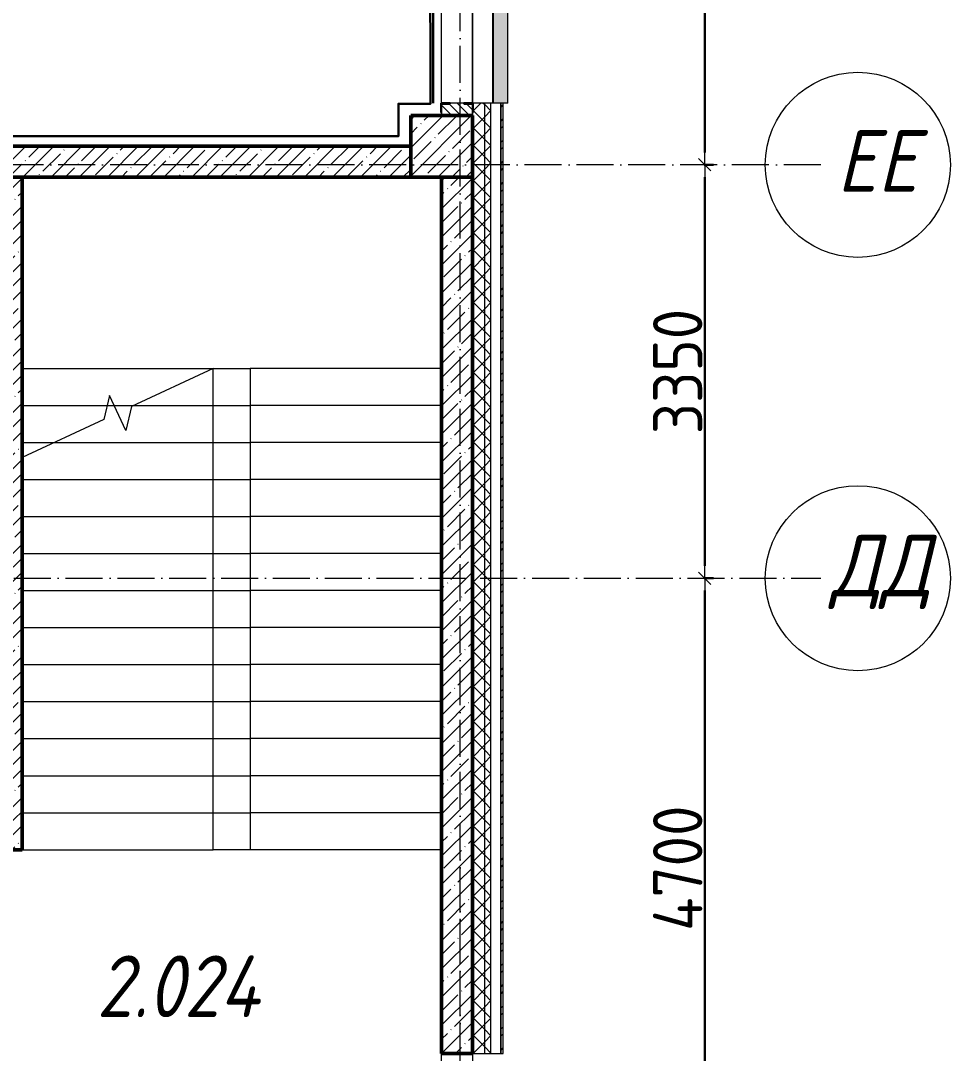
# Model space of a CAD drawing. Header units: millimetres. Extents: x -213536 to 1564669, y -45299 to 942238.
# Drawn here: x 641871 to 649407, y 619625 to 627993 of the extents above; entities that cross this region are included whole.
import ezdxf

# ---------------------------------------------------------------- set-up
doc = ezdxf.new("R2010")
doc.units = ezdxf.units.MM
doc.linetypes.add('50_200_ШТРИХ_1Т_ш5_п1_п1_', pattern=[700, 500, -100, 0, -100])
for name, color, linetype, lineweight in [('3.1) ЖБ окна 1.2 м', 102, 'Continuous', 30), ('8.2)', 3, 'Continuous', 50), ('8.4)', 6, 'Continuous', 50), ('A-____-____-DIMS', 7, 'Continuous', 9), ('A-FLOR-____-OTLN', 7, 'Continuous', 9), ('A-GENM-____-MCUT', 7, 'Continuous', 25), ('A-GENM-____-OTLN-1', 7, 'Continuous', 25), ('A-GLAZ-____-OTLN', 7, 'Continuous', 9), ('A-WALL-____-MCUT', 7, 'Continuous', 13), ('A-WALL-____-MCUT-1', 7, 'Continuous', 9), ('A-WALL-____-MCUT-2', 7, 'Continuous', 50), ('A-WALL-____-OTLN', 7, 'Continuous', 9), ('A-WALL-____-PATT-1', 7, 'Continuous', 9), ('A-WALL-FNSH-MCUT-1', 7, 'Continuous', 9), ('S-COLS-____-MCUT', 7, 'Continuous', 50), ('S-COLS-____-OTLN', 7, 'Continuous', 9), ('S-GRID-____-IDEN', 7, 'Continuous', 9), ('S-GRID-____-OTLN-1', 7, '50_200_ШТРИХ_1Т_ш5_п1_п1_', 9), ('S-STRS-____-MBND', 7, 'Continuous', 9), ('S-STRS-____-OTLN-1', 7, 'Continuous', 9), ('Марки помещений', 7, 'Continuous', 9)]:
    doc.layers.add(name, color=color, linetype=linetype, lineweight=lineweight)
doc.layers.add('A-GLAZ-____-OTLN-1', color=7, linetype='Continuous', lineweight=9, true_color=0xc0c0c0)
doc.styles.add('ISOCPEUR_I_2', font='isocpeui.ttf', dxfattribs={"width": 0.85, "height": 2.3})
doc.styles.add('ISOCPEUR_I_9', font='isocpeui.ttf', dxfattribs={"width": 0.9, "height": 250})
doc.styles.add('СПДС', font='isocpeur.ttf', dxfattribs={"width": 0.9})
doc.dimstyles.new('Размера А3', dxfattribs={"dimtxt": 200, "dimasz": 100, "dimexe": 70, "dimexo": 100, "dimgap": 20, "dimtad": 1, "dimdec": 0, "dimrnd": 10, "dimzin": 0, "dimdsep": 46, "dimtxsty": 'СПДС', "dimblk": 'ARROWHEAD_6', "dimcen": 1, "dimclrd": 256, "dimclre": 256, "dimclrt": 256, "dimazin": 0, "dimtfac": 1, "dimtdec": 0, "dimtmove": 2, "dimatfit": 3, "dimfxl": 1, "dimtolj": 1, "dimtzin": 0, "dimarcsym": 0})
pattern_1 = [(45, (544282.64, 571544.04), (-70.71068, 70.71068), []), (135, (544282.64, 571544.04), (-70.71068, -70.71068), [])]
pattern_2 = [(45, (544282.64, 571544.04), (-114.04925, 114.04925), []), (45, (544396.69, 571544.04), (-114.04925, 114.04925), [201.612, -40.322, 3.353, -36.97])]

# ---------------------------------------------------------------- blocks, each defined once
blk = doc.blocks.new('BSC_Колонна _Прямоугольная - 500х500-V111-АР1_План отверстий 2 этажа в осях 1-64_Ю-ЯЯ')
at = {"layer": 'S-COLS-____-OTLN'}
h = blk.add_hatch(dxfattribs=at)
h.set_pattern_fill('FP_124', color=256, style=0, pattern_type=2)
h.set_pattern_definition([(315, (-55431.04, 101000), (114.04925, 114.04925), []), (315, (-55431.04, 100885.95), (114.04925, 114.04925), [201.613, -40.323, 3.353, -36.97])])
h.paths.add_polyline_path([(-250, 250), (-250, -250), (250, -250), (250, 250)], flags=0)
at = {"layer": 'S-COLS-____-MCUT'}
for p, q in [((250, 250), (-250, 250)), ((-250, 250), (-250, -250)), ((250, -250), (250, 250)), ((-250, -250), (250, -250))]:
    blk.add_line(p, q, dxfattribs=at)
blk = doc.blocks.new('Фахверк_СКБ_Уголок - 250_2700_1-27501432-АР1_План отверстий 2 этажа в осях 1-64_Ю-ЯЯ')
at = {"layer": 'A-GENM-____-MCUT'}
for p, q in [((200, 181), (125, 181)), ((125, 181), (125, 106)), ((131, 106), (131, 175)), ((131, 175), (200, 175)), ((200, 175), (200, 181)), ((125, 106), (131, 106)), ((131, -6), (125, -6)), ((125, -6), (125, -81)), ((125, -81), (200, -81)), ((131, -75), (131, -6)), ((200, -75), (131, -75)), ((200, -81), (200, -75))]:
    blk.add_line(p, q, dxfattribs=at)
blk = doc.blocks.new('Отлив_СКБ - Отлив витража_120_НВФ-31884153-АР1_План отверстий 2 этажа в осях 1-64_Ю-ЯЯ')
at = {"layer": 'A-GLAZ-____-OTLN-1'}
for points in [[(0, 0), (0, -2), (13700, -2), (13700, 0), (4672.4, 0)], [(0, -83), (0, -120), (13700, -120), (13700, -2), (0, -2), (0, -63)]]:
    blk.add_hatch(color=256, dxfattribs=at).paths.add_polyline_path(points, flags=0)
at = {"layer": 'A-GLAZ-____-OTLN'}
for p, q in [((0, 0), (13700, 0)), ((13700, -2), (0, -2)), ((0, -120), (0, -83)), ((0, -120), (13700, -120))]:
    blk.add_line(p, q, dxfattribs=at)
blk = doc.blocks.new('Ось сетки - Круг_Ø6_00__ISO-2_5_0_9K_-25732049-АР1_План отверстий 2 этажа в осях 1-64_Ю-ЯЯ')
at = {"layer": 'S-GRID-____-IDEN'}
blk.add_circle((0, 0), 3, dxfattribs=at)
blk = doc.blocks.new('ARROWHEAD_6')
at = {"color": 0, "linetype": 'Continuous'}
for p, q in [((0, 0), (-1, 0)), ((-0.5, -0.5), (0.5, 0.5))]:
    blk.add_line(p, q, dxfattribs=at)
blk = doc.blocks.new('*D5543')
at = {"layer": 'A-____-____-DIMS', "lineweight": -2, "transparency": 16777216}
for p, q in [((87536.5, 510947), (87612.6, 510947)), ((87542.6, 506347), (87542.6, 510847)), ((87536.5, 506247), (87612.6, 506247))]:
    blk.add_line(p, q, dxfattribs=at)
at = {"layer": 'Defpoints', "color": 0, "lineweight": 30, "transparency": 16777216}
for p in [(87436.5, 510947), (87542.6, 510947), (87436.5, 506247)]:
    blk.add_point(p, dxfattribs=at)
at = {"layer": 'A-____-____-DIMS', "lineweight": -2, "transparency": 16777216, "xscale": 100, "yscale": 100, "zscale": 100}
for p, rotation in [((87542.6, 510947), 90), ((87542.6, 506247), 270)]:
    blk.add_blockref('ARROWHEAD_6', p, dxfattribs=dict(at, rotation=rotation))
at = {"layer": 'A-____-____-DIMS', "transparency": 16777216, "insert": (87322.6, 508597), "char_height": 400, "width": 2.564, "attachment_point": 5, "rotation": 90, "style": 'СПДС'}
blk.add_mtext('\\A1;4700', dxfattribs=at)
blk = doc.blocks.new('*D5544')
at = {"layer": 'A-____-____-DIMS', "lineweight": -2, "transparency": 16777216}
for p, q in [((87536.5, 514297), (87612.6, 514297)), ((87542.6, 511047), (87542.6, 514197)), ((87536.5, 510947), (87612.6, 510947))]:
    blk.add_line(p, q, dxfattribs=at)
at = {"layer": 'Defpoints', "color": 0, "lineweight": 30, "transparency": 16777216}
for p in [(87436.5, 514297), (87542.6, 514297), (87436.5, 510947)]:
    blk.add_point(p, dxfattribs=at)
at = {"layer": 'A-____-____-DIMS', "lineweight": -2, "transparency": 16777216, "xscale": 100, "yscale": 100, "zscale": 100}
for p, rotation in [((87542.6, 514297), 90), ((87542.6, 510947), 270)]:
    blk.add_blockref('ARROWHEAD_6', p, dxfattribs=dict(at, rotation=rotation))
at = {"layer": 'A-____-____-DIMS', "transparency": 16777216, "insert": (87322.6, 512622), "char_height": 400, "width": 2.488, "attachment_point": 5, "rotation": 90, "style": 'СПДС'}
blk.add_mtext('\\A1;3350', dxfattribs=at)
blk = doc.blocks.new('*D5545')
at = {"layer": 'A-____-____-DIMS', "lineweight": -2, "transparency": 16777216}
for p, q in [((87536.5, 520397), (87612.6, 520397)), ((87542.6, 514397), (87542.6, 520297)), ((87536.5, 514297), (87612.6, 514297))]:
    blk.add_line(p, q, dxfattribs=at)
at = {"layer": 'Defpoints', "color": 0, "lineweight": 30, "transparency": 16777216}
for p in [(87436.5, 520397), (87542.6, 520397), (87436.5, 514297)]:
    blk.add_point(p, dxfattribs=at)
at = {"layer": 'A-____-____-DIMS', "lineweight": -2, "transparency": 16777216, "xscale": 100, "yscale": 100, "zscale": 100}
for p, rotation in [((87542.6, 520397), 90), ((87542.6, 514297), 270)]:
    blk.add_blockref('ARROWHEAD_6', p, dxfattribs=dict(at, rotation=rotation))
at = {"layer": 'A-____-____-DIMS', "transparency": 16777216, "insert": (87322.6, 517347), "char_height": 400, "width": 2.3, "attachment_point": 5, "rotation": 90, "style": 'СПДС'}
blk.add_mtext('\\A1;6100', dxfattribs=at)
blk = doc.blocks.new('2этаж')
at = {"layer": 'S-GRID-____-OTLN-1', "color": 251, "ltscale": 0.6, "true_color": 0x636466}
for p, q in [((85558.3, 498997), (85558.3, 549908.8)), ((88482.7, 514297), (-20260.4, 514297)), ((53374.4, 510947), (88482.7, 510947)), ((85558.3, 454533.3), (85558.3, 508896.9))]:
    blk.add_line(p, q, dxfattribs=at)
at = {"layer": 'S-GRID-____-IDEN', "xscale": 250, "yscale": 250, "zscale": 99.99999999999993}
for p, rotation in [((88782.7, 514297), 89.9999999999998), ((88782.7, 510947), 269.9999999999995)]:
    blk.add_blockref('Ось сетки - Круг_Ø6_00__ISO-2_5_0_9K_-25732049-АР1_План отверстий 2 этажа в осях 1-64_Ю-ЯЯ', p, dxfattribs=dict(at, rotation=rotation))
at = {"layer": 'S-GRID-____-IDEN', "char_height": 500, "attachment_point": 1, "style": 'ISOCPEUR_I_9'}
for s, insert, width in [('ЕЕ', (88611.1, 514578.9), 404.05), ('ДД', (88564.1, 511299.4), 505.063)]:
    blk.add_mtext(s, dxfattribs=dict(at, insert=insert, width=width))
at = {"layer": 'A-____-____-DIMS'}
for base, p1, p2, picture, middle in [((87542.6, 520397), (87436.5, 514297), (87436.5, 520397), '*D5545', (87322.6, 517347)), ((87542.6, 514297), (87436.5, 510947), (87436.5, 514297), '*D5544', (87322.6, 512622)), ((87542.6, 510947), (87436.5, 506247), (87436.5, 510947), '*D5543', (87322.6, 508597))]:
    dim = blk.add_linear_dim(base=base, p1=p1, p2=p2, angle=90, dimstyle='Размера А3', override={"dimtxt": 400}, dxfattribs=at)
    dim.commit()
    dim.dimension.update_dxf_attribs({"geometry": picture, "text_midpoint": middle})

msp = doc.modelspace()

# ---------------------------------------------------------------- hatches: boundary and pattern name
at = {"layer": 'A-WALL-____-PATT-1'}
h = msp.add_hatch(dxfattribs=at)
h.set_pattern_fill('FP_1', color=256, style=0, pattern_type=2)
h.set_pattern_definition(pattern_1)
h.paths.add_polyline_path([(645682.6, 618360.1), (645682.6, 618625.1), (645632.6, 618625.1), (645632.6, 618360.1)], flags=0)
h.paths.add_polyline_path([(645632.6, 619625.1), (645682.6, 619625.1), (645682.6, 627325.1), (645632.6, 627325.1), (645632.6, 622311)], flags=0)
h.paths.add_polyline_path([(645632.6, 641025.1), (645682.6, 641025.1), (645682.6, 642275.1), (645632.6, 642275.1), (645632.6, 641683.9)], flags=0)
h.paths.add_polyline_path([(645632.6, 644075.1), (645682.6, 644075.1), (645682.6, 645275.1), (645632.6, 645275.1), (645632.6, 644912.8)], flags=0)
h.paths.add_polyline_path([(645682.6, 647075.1), (645682.6, 648275.1), (645632.6, 648275.1), (645632.6, 647075.1)], flags=0)
h.paths.add_polyline_path([(645682.6, 650075.1), (645682.6, 651275.1), (645632.6, 651275.1), (645632.6, 650075.1)], flags=0)
h.paths.add_polyline_path([(645682.6, 653075.1), (645682.6, 657325.1), (645632.6, 657325.1), (645632.6, 653075.1)], flags=0)
h = msp.add_hatch(dxfattribs=at)
h.set_pattern_fill('FP_1', color=256, style=0, pattern_type=2)
h.set_pattern_definition(pattern_1)
h.paths.add_polyline_path([(645532.6, 618360.1), (645632.6, 618360.1), (645632.6, 618625.1), (645532.6, 618625.1)], flags=0)
h.paths.add_polyline_path([(645632.6, 619625.1), (645632.6, 627325.1), (645538.6, 627325.1), (645538.6, 627250.1), (645532.6, 627250.1), (645532.6, 619625.1)], flags=0)
h.paths.add_polyline_path([(645632.6, 641025.1), (645632.6, 642275.1), (645538.6, 642275.1), (645538.6, 642200.1), (645532.6, 642200.1), (645532.6, 641100.1), (645538.6, 641100.1), (645538.6, 641025.1)], flags=0)
h.paths.add_polyline_path([(645538.6, 644075.1), (645632.6, 644075.1), (645632.6, 645275.1), (645532.6, 645275.1), (645532.6, 644150.1), (645538.6, 644150.1), (645538.6, 644081.1)], flags=0)
h.paths.add_polyline_path([(645538.6, 647075.1), (645632.6, 647075.1), (645632.6, 648275.1), (645538.6, 648275.1), (645538.6, 648200.1), (645532.6, 648200.1), (645532.6, 647150.1), (645538.6, 647150.1), (645538.6, 647081.1)], flags=0)
h.paths.add_polyline_path([(645538.6, 650075.1), (645632.6, 650075.1), (645632.6, 651275.1), (645538.6, 651275.1), (645538.6, 651200.1), (645532.6, 651200.1), (645532.6, 650150.1), (645538.6, 650150.1), (645538.6, 650081.1)], flags=0)
h.paths.add_polyline_path([(645632.6, 653075.1), (645632.6, 657225.1), (645532.6, 657225.1), (645532.6, 653075.1)], flags=0)
h = msp.add_hatch(dxfattribs=at)
h.set_pattern_fill('FP_6', color=256, style=0, pattern_type=2)
h.set_pattern_definition([(135, (544282.637, 571544.04), (-35.35534, -35.35534), [])])
h.paths.add_polyline_path([(645532.6, 627225.1), (645532.6, 627319.1), (645463.6, 627319.1), (645463.6, 627325.1), (645351.6, 627325.1), (645351.6, 627319.1), (645282.6, 627319.1), (645282.6, 627225.1), (645463.6, 627225.1)], flags=0)
h = msp.add_hatch(dxfattribs=at)
h.set_pattern_fill('FP_3', color=256, style=0, pattern_type=2)
h.set_pattern_definition([(45, (544282.64, 571544.04), (-85.53659, 85.53659), []), (45, (544339.66, 571544.04), (-85.53659, 85.53659), [])])
h.paths.add_polyline_path([(645782.6, 618360.1), (645782.6, 618625.1), (645762.6, 618625.1), (645762.6, 618360.1)], flags=0)
h.paths.add_polyline_path([(645762.6, 619625.1), (645782.6, 619625.1), (645782.6, 627325.1), (645762.6, 627325.1), (645762.6, 622311)], flags=0)
h = msp.add_hatch(dxfattribs=at)
h.set_pattern_fill('FP_13', color=256, style=0, pattern_type=2)
h.set_pattern_definition(pattern_2)
h.paths.add_polyline_path([(645032.6, 626725.1), (645032.6, 626975.1), (641632.6, 626975.1), (641632.6, 626725.1), (643247.5, 626725.1)], flags=0)
h = msp.add_hatch(dxfattribs=at)
h.set_pattern_fill('FP_13', color=256, style=0, pattern_type=2)
h.set_pattern_definition(pattern_2)
h.paths.add_polyline_path([(641882.6, 621525.1), (641882.6, 626725.1), (641632.6, 626725.1), (641632.6, 621525.1)], flags=0)
h = msp.add_hatch(dxfattribs=at)
h.set_pattern_fill('FP_13', color=256, style=0, pattern_type=2)
h.set_pattern_definition(pattern_2)
h.paths.add_polyline_path([(645532.6, 619625.1), (645532.6, 626725.1), (645282.6, 626725.1), (645282.6, 619625.1)], flags=0)
h = msp.add_hatch(dxfattribs=at)
h.set_pattern_fill('FP_13', color=256, style=0, pattern_type=2)
h.set_pattern_definition(pattern_2)
h.paths.add_polyline_path([(641882.6, 621275.1), (641882.6, 621525.1), (641132.6, 621525.1), (641132.6, 621275.1), (641382.6, 621275.1)], flags=0)

# ---------------------------------------------------------------- linework, layer by layer
at = {"layer": '8.2)', "lineweight": 30}
for p, q in [((645215.7, 627325.1), (645215.7, 632577)), ((644932.9, 627056.6), (644932.9, 627319.5)), ((644932.9, 627319.5), (645194, 627319.5))]:
    msp.add_line(p, q, dxfattribs=at)
msp.add_lwpolyline([(644932.9, 627056.6), (641633.9, 627056.6)], dxfattribs=at)
at = {"layer": '8.4)', "lineweight": 30}
msp.add_lwpolyline([(619354.5, 638649.7), (619354.5, 635894.1), (633652.4, 635894.1), (633652.4, 627019.8), (637417.8, 627019.8), (637417.8, 627332.2), (638330.2, 627332.2), (638330.2, 627056.6), (644932.9, 627056.6), (644932.9, 627319.5), (645194, 627319.5), (645182.5, 632577), (644745.7, 632577), (644745.7, 633254.3), (645204.8, 633254.3), (645204.8, 635571.8), (644744.6, 635571.8), (644744.6, 636259.8), (645210.1, 636259.8), (645210.1, 641313.7)], dxfattribs=at)
at = {"layer": 'A-FLOR-____-OTLN'}
msp.add_line((645282.6, 621275.1), (643432.6, 621275.1), dxfattribs=at)
at = {"layer": 'A-WALL-____-MCUT'}
for p, q in [((645463.6, 627325.1), (645351.6, 627325.1)), ((645762.6, 627325.1), (645538.6, 627325.1)), ((645762.6, 619625.1), (645762.6, 627325.1)), ((645282.6, 627250.1), (645282.6, 627225.1)), ((645532.6, 619625.1), (645762.6, 619625.1))]:
    msp.add_line(p, q, dxfattribs=at)
at = {"layer": 'A-WALL-____-MCUT-1'}
for p, q in [((645632.6, 619625.1), (645632.6, 627325.1)), ((645682.6, 619625.1), (645682.6, 627325.1)), ((645532.6, 627225.1), (645532.6, 627250.1)), ((645532.6, 627250.1), (645532.6, 627225.1))]:
    msp.add_line(p, q, dxfattribs=at)
at = {"layer": 'A-WALL-____-MCUT-2'}
for p, q in [((645032.6, 626975.1), (641632.6, 626975.1)), ((641632.6, 626725.1), (645032.6, 626725.1)), ((641882.6, 621275.1), (641882.6, 626725.1)), ((645282.6, 626725.1), (645282.6, 619625.1)), ((645532.6, 626725.1), (645532.6, 619625.1)), ((645532.6, 619625.1), (645532.6, 626725.1)), ((641382.6, 621275.1), (641882.6, 621275.1)), ((645282.6, 619625.1), (645532.6, 619625.1))]:
    msp.add_line(p, q, dxfattribs=at)
at = {"layer": 'A-WALL-____-OTLN'}
for p, q in [((645282.6, 627325.1), (645282.6, 632675.1)), ((645532.6, 627325.1), (645532.6, 632675.1)), ((645532.6, 632675.1), (645532.6, 627325.1)), ((645282.6, 618625.1), (645282.6, 619625.1)), ((645532.6, 619625.1), (645532.6, 618625.1))]:
    msp.add_line(p, q, dxfattribs=at)
at = {"layer": 'A-WALL-FNSH-MCUT-1'}
for p, q in [((645782.6, 627325.1), (645762.6, 627325.1)), ((645762.6, 627325.1), (645762.6, 619625.1)), ((645782.6, 619625.1), (645782.6, 627325.1)), ((645762.6, 619625.1), (645782.6, 619625.1))]:
    msp.add_line(p, q, dxfattribs=at)
at = {"layer": 'S-STRS-____-MBND'}
for p, q in [((643432.6, 625175.1), (642770.9, 624866.5)), ((642591.6, 624955.3), (642544.3, 624760.9)), ((642723.7, 624672.1), (642591.6, 624955.3)), ((642770.9, 624866.5), (642723.7, 624672.1)), ((642544.3, 624760.9), (641882.6, 624452.3))]:
    msp.add_line(p, q, dxfattribs=at)
at = {"layer": 'S-STRS-____-OTLN-1'}
for p, q in [((641882.6, 625175.1), (643732.6, 625175.1)), ((641882.6, 625175.1), (643732.6, 625175.1)), ((643432.6, 624875.1), (643432.6, 625175.1)), ((645282.6, 625175.1), (643732.6, 625175.1)), ((643732.6, 625175.1), (643732.6, 624875.1)), ((645282.6, 625175.1), (643732.6, 625175.1)), ((641882.6, 624875.1), (642572.1, 624875.1)), ((641882.6, 624875.1), (642572.1, 624875.1)), ((642572.1, 624875.1), (642629, 624875.1)), ((642572.1, 624875.1), (642629, 624875.1)), ((642629, 624875.1), (642789.3, 624875.1)), ((642629, 624875.1), (642789.3, 624875.1)), ((642789.3, 624875.1), (643432.6, 624875.1)), ((642789.3, 624875.1), (643432.6, 624875.1)), ((643432.6, 624575.1), (643432.6, 624875.1)), ((643432.6, 624875.1), (643732.6, 624875.1)), ((643432.6, 624875.1), (643732.6, 624875.1)), ((643732.6, 624875.1), (643732.6, 624575.1)), ((645282.6, 624875.1), (643732.6, 624875.1)), ((645282.6, 624875.1), (643732.6, 624875.1)), ((641882.6, 624575.1), (642145.9, 624575.1)), ((641882.6, 624575.1), (642145.9, 624575.1)), ((642145.9, 624575.1), (643432.6, 624575.1)), ((642145.9, 624575.1), (643432.6, 624575.1)), ((643432.6, 624275.1), (643432.6, 624575.1)), ((643432.6, 624575.1), (643732.6, 624575.1)), ((643432.6, 624575.1), (643732.6, 624575.1)), ((643732.6, 624575.1), (643732.6, 624275.1)), ((645282.6, 624575.1), (643732.6, 624575.1)), ((645282.6, 624575.1), (643732.6, 624575.1)), ((641882.6, 624275.1), (643432.6, 624275.1)), ((641882.6, 624275.1), (643432.6, 624275.1)), ((643432.6, 623975.1), (643432.6, 624275.1)), ((643432.6, 624275.1), (643732.6, 624275.1)), ((643432.6, 624275.1), (643732.6, 624275.1)), ((643732.6, 624275.1), (643732.6, 623975.1)), ((645282.6, 624275.1), (643732.6, 624275.1)), ((645282.6, 624275.1), (643732.6, 624275.1)), ((641882.6, 623975.1), (643432.6, 623975.1)), ((641882.6, 623975.1), (643432.6, 623975.1)), ((643432.6, 623675.1), (643432.6, 623975.1)), ((643432.6, 623975.1), (643732.6, 623975.1)), ((643432.6, 623975.1), (643732.6, 623975.1)), ((643732.6, 623975.1), (643732.6, 623675.1)), ((645282.6, 623975.1), (643732.6, 623975.1)), ((645282.6, 623975.1), (643732.6, 623975.1)), ((641882.6, 623675.1), (643432.6, 623675.1)), ((641882.6, 623675.1), (643432.6, 623675.1)), ((643432.6, 623375.1), (643432.6, 623675.1)), ((643432.6, 623675.1), (643732.6, 623675.1)), ((643432.6, 623675.1), (643732.6, 623675.1)), ((643732.6, 623675.1), (643732.6, 623375.1)), ((645282.6, 623675.1), (643732.6, 623675.1)), ((645282.6, 623675.1), (643732.6, 623675.1)), ((641882.6, 623375.1), (643432.6, 623375.1)), ((641882.6, 623375.1), (643432.6, 623375.1)), ((643432.6, 623075.1), (643432.6, 623375.1)), ((643432.6, 623375.1), (643732.6, 623375.1)), ((643432.6, 623375.1), (643732.6, 623375.1)), ((643732.6, 623375.1), (643732.6, 623075.1)), ((645282.6, 623375.1), (643732.6, 623375.1)), ((645282.6, 623375.1), (643732.6, 623375.1)), ((641882.6, 623075.1), (643432.6, 623075.1)), ((641882.6, 623075.1), (643432.6, 623075.1)), ((643432.6, 622775.1), (643432.6, 623075.1)), ((643432.6, 623075.1), (643732.6, 623075.1)), ((643432.6, 623075.1), (643732.6, 623075.1)), ((643732.6, 623075.1), (643732.6, 622775.1)), ((645282.6, 623075.1), (643732.6, 623075.1)), ((645282.6, 623075.1), (643732.6, 623075.1)), ((641882.6, 622775.1), (643432.6, 622775.1)), ((641882.6, 622775.1), (643432.6, 622775.1)), ((643432.6, 622475.1), (643432.6, 622775.1)), ((643432.6, 622775.1), (643732.6, 622775.1)), ((643432.6, 622775.1), (643732.6, 622775.1)), ((643732.6, 622775.1), (643732.6, 622475.1)), ((645282.6, 622775.1), (643732.6, 622775.1)), ((645282.6, 622775.1), (643732.6, 622775.1)), ((641882.6, 622475.1), (643432.6, 622475.1)), ((641882.6, 622475.1), (643432.6, 622475.1)), ((643432.6, 622175.1), (643432.6, 622475.1)), ((643432.6, 622475.1), (643732.6, 622475.1)), ((643432.6, 622475.1), (643732.6, 622475.1)), ((643732.6, 622475.1), (643732.6, 622175.1)), ((645282.6, 622475.1), (643732.6, 622475.1)), ((645282.6, 622475.1), (643732.6, 622475.1)), ((641882.6, 622175.1), (643432.6, 622175.1)), ((641882.6, 622175.1), (643432.6, 622175.1)), ((643432.6, 621875.1), (643432.6, 622175.1)), ((643432.6, 622175.1), (643732.6, 622175.1)), ((643432.6, 622175.1), (643732.6, 622175.1)), ((643732.6, 622175.1), (643732.6, 621875.1)), ((645282.6, 622175.1), (643732.6, 622175.1)), ((645282.6, 622175.1), (643732.6, 622175.1)), ((641882.6, 621875.1), (643432.6, 621875.1)), ((641882.6, 621875.1), (643432.6, 621875.1)), ((643432.6, 621575.1), (643432.6, 621875.1)), ((643432.6, 621875.1), (643732.6, 621875.1)), ((643432.6, 621875.1), (643732.6, 621875.1)), ((643732.6, 621875.1), (643732.6, 621575.1)), ((645282.6, 621875.1), (643732.6, 621875.1)), ((645282.6, 621875.1), (643732.6, 621875.1)), ((641882.6, 621575.1), (643432.6, 621575.1)), ((641882.6, 621575.1), (643432.6, 621575.1)), ((643432.6, 621275.1), (643432.6, 621575.1)), ((643432.6, 621575.1), (643732.6, 621575.1)), ((643432.6, 621575.1), (643732.6, 621575.1)), ((643732.6, 621575.1), (643732.6, 621275.1)), ((645282.6, 621575.1), (643732.6, 621575.1)), ((645282.6, 621575.1), (643732.6, 621575.1)), ((641882.6, 621275.1), (643432.6, 621275.1)), ((641882.6, 621275.1), (643432.6, 621275.1)), ((645282.6, 621275.1), (643732.6, 621275.1))]:
    msp.add_line(p, q, dxfattribs=at)

# ---------------------------------------------------------------- block references
at = {"layer": '3.1) ЖБ окна 1.2 м'}
msp.add_blockref('2этаж', (559874.3, 112528.1), dxfattribs=at)
at = {"layer": 'A-GENM-____-OTLN-1', "rotation": 269.9999999999999}
msp.add_blockref('Фахверк_СКБ_Уголок - 250_2700_1-27501432-АР1_План отверстий 2 этажа в осях 1-64_Ю-ЯЯ', (645357.6, 627450.1), dxfattribs=at)
at = {"layer": 'A-GLAZ-____-OTLN', "rotation": 90}
msp.add_blockref('Отлив_СКБ - Отлив витража_120_НВФ-31884153-АР1_План отверстий 2 этажа в осях 1-64_Ю-ЯЯ', (645699.6, 627325.1), dxfattribs=at)
at = {"layer": 'S-COLS-____-OTLN', "rotation": 89.9999999999999}
msp.add_blockref('BSC_Колонна _Прямоугольная - 500х500-V111-АР1_План отверстий 2 этажа в осях 1-64_Ю-ЯЯ', (645282.6, 626975.1), dxfattribs=at)

# ---------------------------------------------------------------- texts
at = {"layer": 'Марки помещений', "insert": (642486.9, 620418.3), "char_height": 500, "width": 817.721, "attachment_point": 1, "style": 'ISOCPEUR_I_2'}
msp.add_mtext('2.024', dxfattribs=at)

doc.saveas('drawing.dxf')
